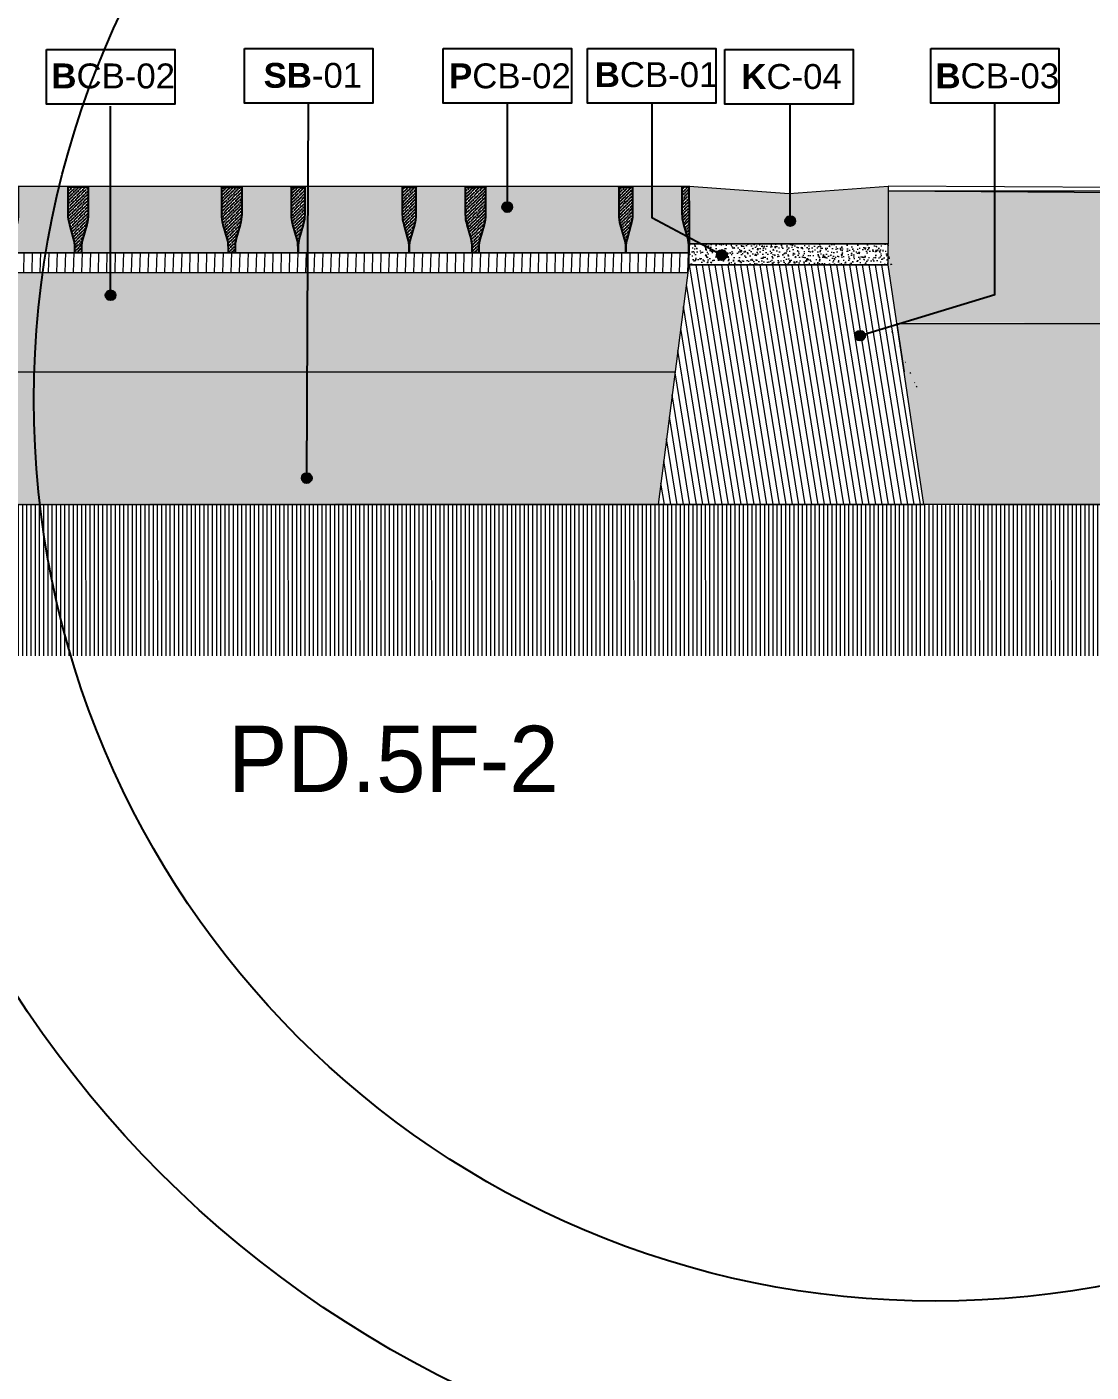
# Model space of a CAD drawing. Header units: metres. Extents: x -325 to 301, y -147 to 149.
# Drawn here: x 62.675 to 64.278, y 67.707 to 69.734 of the extents above; entities that cross this region are included whole.
import ezdxf

# ---------------------------------------------------------------- set-up
doc = ezdxf.new("R2010")
doc.units = ezdxf.units.M
doc.layers.get('Defpoints').update_dxf_attribs({"lineweight": 13})
doc.layers.add('-aux', color=50, linetype='Continuous', plot=False)
doc.layers.add('-AUX-TWQ', color=1, linetype='Continuous', plot=False)
for name, color, linetype, true_color in [('0-TX-1_25', 7, 'Continuous', 0x3f4f7f), ('3-TR-paviment fort', 7, 'Continuous', 0xd1d1d1), ('EIT_3 TR sorra', 7, 'Continuous', 0xd8ceb0)]:
    doc.layers.add(name, color=color, linetype=linetype, true_color=true_color)
for name, color, linetype, lineweight, true_color in [('03-TR-Paviment_05_Open Joint Precast Pavements', 7, 'Continuous', 5, 0xb3b3b3), ('3-TR sorra granitica', 7, 'Continuous', 0, 0xf2dac9), ('3-TR tot_u', 7, 'Continuous', 5, 0x787878)]:
    doc.layers.add(name, color=color, linetype=linetype, lineweight=lineweight, true_color=true_color)
for name, color, linetype, lineweight in [('1-CM', 7, 'Continuous', 0), ('3-TR Formigó', 252, 'Continuous', 0), ('3-TR Seleccionat', 44, 'Continuous', 0), ('3-TR Tot-u', 37, 'Continuous', 0)]:
    doc.layers.add(name, color=color, linetype=linetype, lineweight=lineweight)
doc.layers.add('A-KEYPLAN_HATCH', color=7, linetype='Continuous')
doc.layers.add('A_TEXT_2', color=7, linetype='Continuous')
doc.styles.get("Standard").update_dxf_attribs({"font": 'arial.ttf'})
doc.styles.add('x-llegenda materials$0$ENGRAVERS', font='TT0586M.TTF')
doc.dimstyles.new('ISO-25', dxfattribs={"dimtxt": 0.1, "dimasz": 0.1, "dimexe": 0.1, "dimexo": 0.1, "dimgap": 0.1, "dimtad": 1, "dimdec": 0, "dimlfac": 100, "dimzin": 9, "dimtxsty": 'Standard', "dimblk": 'OBLIQUE', "dimcen": 0.1, "dimadec": 0, "dimazin": 0, "dimtfac": 1, "dimtdec": 0, "dimtmove": 0, "dimatfit": 3, "dimldrblk": 'OBLIQUE', "dimfxl": 1, "dimarcsym": 0})
pattern_1 = [(44.41469319198954, (33.79414858476848, -0.8143682364699032), (0.001877787426372729, 0.006618133599094154), [0.00853281250000004, -0.00170656250000001, 0, -0.00170656250000001])]

# ---------------------------------------------------------------- blocks, each defined once
blk = doc.blocks.new('_Oblique')
at = {"color": 0, "lineweight": -2}
blk.add_line((-0.499999999995058, -0.4999999998130015), (0.500000000028669, 0.500000000163238), dxfattribs=at)
blk = doc.blocks.new('*D1133')
at = {"layer": '0-TX-1_25', "color": 0, "lineweight": -2, "transparency": 16777216}
for p, q in [((22.69626158234607, 69.55509440981176), (22.60932229799346, 69.55509440981176)), ((22.63432229799346, 69.55509440981176), (22.63432229799346, 69.40509445684634)), ((22.73432229799346, 69.40509445684634), (22.60932229799346, 69.40509445684634))]:
    blk.add_line(p, q, dxfattribs=at)
at = {"layer": 'Defpoints', "color": 0, "transparency": 16777216}
for p in [(22.72126158234607, 69.55509440981176), (22.63432229799346, 69.40509445684634), (66.3645737553828, 69.40509445684636)]:
    blk.add_point(p, dxfattribs=at)
at = {"layer": '0-TX-1_25', "color": 0, "lineweight": -2, "transparency": 16777216, "xscale": 0.025, "yscale": 0.025, "zscale": 0.025}
for p, rotation in [((22.63432229799346, 69.55509440981176), 90), ((22.63432229799346, 69.40509445684634), 270)]:
    blk.add_blockref('_Oblique', p, dxfattribs=dict(at, rotation=rotation))
at = {"layer": '0-TX-1_25', "color": 0, "transparency": 16777216, "insert": (22.59145224342322, 69.48009443332904), "char_height": 0.035, "attachment_point": 5, "rotation": 90}
blk.add_mtext('15', dxfattribs=at)
blk = doc.blocks.new('hatch keyplan 2')
at = {"layer": 'A-KEYPLAN_HATCH'}
blk.add_lwpolyline([(0, 0.005476596624248486), (0.012874798693294, 0.005476596623793739), (0.012874798693294, -2.273736754432321e-13), (0, 0)], close=True, dxfattribs=at)
blk = doc.blocks.new('hatch keyplan')
at = {"layer": 'A-KEYPLAN_HATCH'}
blk.add_blockref('hatch keyplan 2', (1.430579833341536, 0.8521467901477053), dxfattribs=at)
blk = doc.blocks.new('B-CB03')
at = {"layer": 'A-KEYPLAN_HATCH'}
blk.add_blockref('hatch keyplan', (-1.430579833438594, -0.8521467901477053), dxfattribs=at)
at = {"layer": 'A_TEXT_2', "insert": (-0.0007977309449526127, 0.00398371515799123), "char_height": 0.0025, "attachment_point": 1}
blk.add_mtext_dynamic_manual_height_columns('\\pi0.00128;{\\fArial|b1|i0|c0|p34;B}CB-03', width=0.01456192034901793, gutter_width=0.015, heights=[0], dxfattribs=at)
blk = doc.blocks.new('B-CB01')
at = {"layer": 'A-KEYPLAN_HATCH'}
blk.add_blockref('hatch keyplan', (-1.430579833341536, -0.8521467901477052), dxfattribs=at)
at = {"layer": 'A_TEXT_2', "insert": (-0.0007977308478921419, 0.004105509799023688), "char_height": 0.0025, "attachment_point": 1}
blk.add_mtext_dynamic_manual_height_columns('\\pi0.00152;{\\fArial|b1|i0|c0|p34;B}CB-01', width=0.01456192034901793, gutter_width=0.015, heights=[0], dxfattribs=at)
blk = doc.blocks.new('K03')
at = {"layer": 'A-KEYPLAN_HATCH'}
blk.add_blockref('hatch keyplan', (-1.430579833341536, -0.8521467901477054), dxfattribs=at)
at = {"layer": 'A_TEXT_2', "insert": (-0.0007977308945956718, 0.004020148496218123), "char_height": 0.0025, "attachment_point": 1}
blk.add_mtext_dynamic_manual_height_columns('\\pi0.00245;{\\fArial|b1|i0|c0|p34;K}C-04', width=0.01456192034901793, gutter_width=0.015, heights=[0], dxfattribs=at)
blk = doc.blocks.new('B-CB02')
at = {"layer": 'A-KEYPLAN_HATCH'}
blk.add_blockref('hatch keyplan', (-1.430579833341536, -0.8521467901477053), dxfattribs=at)
at = {"layer": 'A_TEXT_2', "insert": (-0.0007977308478888112, 0.004087061300781514), "char_height": 0.0025, "attachment_point": 1}
blk.add_mtext_dynamic_manual_height_columns('\\pi0.00129;{\\fArial|b1|i0|c0|p34;B}CB-02', width=0.01456192034901793, gutter_width=0.015, heights=[0], dxfattribs=at)
blk = doc.blocks.new('SB-01')
at = {"layer": 'A-KEYPLAN_HATCH'}
blk.add_blockref('hatch keyplan', (-1.430579833341536, -0.8521467901477053), dxfattribs=at)
at = {"layer": 'A_TEXT_2', "insert": (-0.0007977307988561444, 0.004032374434375541), "char_height": 0.0025, "attachment_point": 1}
blk.add_mtext_dynamic_manual_height_columns('\\pi0.00271;{\\fArial|b1|i0|c0|p34;SB}-01', width=0.01456192034901793, gutter_width=0.015, heights=[0], dxfattribs=at)
blk = doc.blocks.new('PCB03')
at = {"layer": 'A-KEYPLAN_HATCH'}
blk.add_blockref('hatch keyplan', (-1.42957983326266, -0.8521467901535917), dxfattribs=at)
at = {"layer": 'A_TEXT_2', "insert": (0.0002022692309803231, 0.0039881901570753), "char_height": 0.0025, "attachment_point": 1}
blk.add_mtext_dynamic_manual_height_columns('\\pi0.00139;{\\fArial|b1|i0|c0|p34;P}CB-02', width=0.01456192034901793, gutter_width=0.015, heights=[0], dxfattribs=at)
blk = doc.blocks.new('POINT')
at = {"layer": '0-TX-1_25'}
h = blk.add_hatch(dxfattribs=at)
h.set_pattern_fill('ANGLE', color=256)
h.set_pattern_definition([(0, (-83.74681484067048, -12.72584030761209), (0, 6.985), [5.08, -1.905]), (90, (-83.74681484067048, -12.72584030761209), (-6.985, 4.277078946022131e-16), [5.08, -1.905])])
edge = h.paths.add_edge_path()
edge.add_arc((0, 0), 0.0075, 0, 360)
h = blk.add_hatch(color=256, dxfattribs=at)
h.dxf.hatch_style = 1
edge = h.paths.add_edge_path()
edge.add_arc((0, 0), 0.0075, 0, 360)
blk.add_circle((0, 0), 0.0075, dxfattribs=at)

msp = doc.modelspace()

# ---------------------------------------------------------------- hatches: boundary and pattern name
at = {"layer": '03-TR-Paviment_05_Open Joint Precast Pavements'}
h = msp.add_hatch(color=256, dxfattribs=at)
h.dxf.hatch_style = 1
edge = h.paths.add_edge_path()
edge.add_line((62.74703975384595, 69.39347422687251), (62.74704230708923, 69.40167000585369))
edge.add_arc((62.69862474875031, 69.40168509050872), 0.04841756068875655, 359.9821493055315, 375.9811684319209)
edge.add_line((62.7451710791029, 69.41501548111655), (62.73923090149658, 69.43575706858029))
edge.add_arc((62.79416697597583, 69.45149019037696), 0.05714458330112045, 179.982144198055, 195.981163324337, ccw=False)
edge.add_line((62.73702239544969, 69.45150799905944), (62.73703520800431, 69.49263327333777))
edge.add_line((62.73703520800431, 69.49263327333777), (62.73623800346812, 69.4926335232813))
edge.add_line((62.73623800346812, 69.4926335232813), (62.73623826711618, 69.493477598063))
edge.add_line((62.73623826711618, 69.493477598063), (62.66294047577111, 69.49350043637861))
edge.add_line((62.66294047577111, 69.49350043637861), (62.66294021297878, 69.49265635969837))
edge.add_line((62.66294021297878, 69.49265635969837), (62.66214300758683, 69.49265661154044))
edge.add_line((62.66214300758683, 69.49265661154044), (62.66213019365506, 69.45153133778354))
edge.add_arc((62.60498559759909, 69.45154914286569), 0.05714459882981884, 343.98312868648384, 359.9821478127666, ccw=False)
edge.add_line((62.65991187110879, 69.43578178247283), (62.65395876969158, 69.41504389806342))
edge.add_arc((62.70049678084688, 69.40168450798367), 0.04841755658429529, 163.9831303516328, 179.9821494780204)
edge.add_line((62.65207922661237, 69.40169959249167), (62.65207667251336, 69.39350381540905))
edge.add_line((62.65207667251336, 69.39350381540905), (62.74703975384595, 69.39347422687251))
h = msp.add_hatch(color=256, dxfattribs=at)
h.dxf.hatch_style = 1
edge = h.paths.add_edge_path()
edge.add_line((62.97827648099108, 69.39340216658967), (62.97827903657013, 69.40159794570995))
edge.add_arc((62.92986148264567, 69.40161303126303), 0.04841755627457665, 359.9821482411915, 375.9811673675822)
edge.add_line((62.9764078090023, 69.41494341979089), (62.97046762906957, 69.43568500734817))
edge.add_arc((63.0254037100419, 69.45141813147391), 0.05714459018449601, 179.982144650628, 195.9811637769098, ccw=False)
edge.add_line((62.96825912263223, 69.45143593970717), (62.96827193700123, 69.49256121274746))
edge.add_line((62.96827193700123, 69.49256121274746), (62.96747473196231, 69.49256146177912))
edge.add_line((62.96747473196231, 69.49256146177912), (62.96747499567586, 69.49340553818932))
edge.add_line((62.96747499567586, 69.49340553818932), (62.76790355474177, 69.4934677235897))
edge.add_line((62.76790355474177, 69.4934677235897), (62.7679032937264, 69.49262364474085))
edge.add_line((62.7679032937264, 69.49262364474085), (62.76710608690118, 69.49262389570848))
edge.add_line((62.76710608690118, 69.49262389570848), (62.76709327388127, 69.45149862144885))
edge.add_arc((62.7099486871478, 69.45151642577967), 0.05714458950707976, 343.9831294368872, 359.9821485631699, ccw=False)
edge.add_line((62.76487495190317, 69.43574906867852), (62.75892184908076, 69.41501118409258))
edge.add_arc((62.80545985694388, 69.40165179461124), 0.04841755325480497, 163.9831299573297, 179.98214908372)
edge.add_line((62.75704230603897, 69.4016668794514), (62.75703975234912, 69.39347110095422))
edge.add_line((62.75703975234912, 69.39347110095422), (62.97827648099108, 69.39340216658967))
h = msp.add_hatch(color=256, dxfattribs=at)
h.dxf.hatch_style = 1
edge = h.paths.add_edge_path()
edge.add_line((63.0832395589307, 69.39336946292995), (63.08324211398835, 69.4015652406731))
edge.add_arc((63.03482455063666, 69.40158032113786), 0.04841756570021631, 359.9821542660086, 375.9811733923985)
edge.add_line((63.08137088465293, 69.41491071715528), (63.07543070792106, 69.43565230318575))
edge.add_arc((63.13036678739467, 69.45138542548065), 0.05714458823962914, 179.9821432996088, 195.9811624258908, ccw=False)
edge.add_line((63.07322220193029, 69.45140323506075), (63.07323501531259, 69.4925285067426))
edge.add_line((63.07323501531259, 69.4925285067426), (63.07243780981775, 69.49252875602562))
edge.add_line((63.07243780981775, 69.49252875602562), (63.07243807307537, 69.49337283268716))
edge.add_line((63.07243807307537, 69.49337283268716), (62.99914028313552, 69.49339567117931))
edge.add_line((62.99914028313552, 69.49339567117931), (62.99914001894733, 69.49255159455518))
edge.add_line((62.99914001894733, 69.49255159455518), (62.99834281353667, 69.49255184593197))
edge.add_line((62.99834281353667, 69.49255184593197), (62.99833000140991, 69.45142657070437))
edge.add_arc((62.94118541983894, 69.45144438227564), 0.05714458434683836, 343.98312217567405, 359.98214130195583, ccw=False)
edge.add_line((62.99611167763616, 69.43567701963738), (62.99015857658134, 69.41493913265018))
edge.add_arc((63.03669658107776, 69.40157973867937), 0.04841755125752619, 163.983123751595, 179.9821428779852)
edge.add_line((62.98827903217176, 69.40159482876304), (62.98827648037111, 69.39339905088896))
edge.add_line((62.98827648037111, 69.39339905088896), (63.0832395589307, 69.39336946292995))
h = msp.add_hatch(color=256, dxfattribs=at)
h.dxf.hatch_style = 1
edge = h.paths.add_edge_path()
edge.add_line((63.25073071256909, 69.39331727441022), (63.25073326625894, 69.4015130529074))
edge.add_arc((63.20231570552549, 69.40152814309913), 0.04841756308501075, 359.9821427544733, 375.9811618808611)
edge.add_line((63.24886203970588, 69.41485852904471), (63.24292186204345, 69.4356001151126))
edge.add_arc((63.29785794634535, 69.45133323957053), 0.0571445934768462, 179.9821440516828, 195.9811631779672, ccw=False)
edge.add_line((63.24071335564351, 69.45135104840217), (63.24072616763932, 69.49247632037277))
edge.add_line((63.24072616763932, 69.49247632037277), (63.23992896211641, 69.49247656895787))
edge.add_line((63.23992896211641, 69.49247656895787), (63.23992922628589, 69.49332064511671))
edge.add_line((63.23992922628589, 69.49332064511671), (63.09410336122046, 69.49336608300638))
edge.add_line((63.09410336122046, 69.49336608300638), (63.09410309976786, 69.49252200487415))
edge.add_line((63.09410309976786, 69.49252200487415), (63.09330589440398, 69.49252225741415))
edge.add_line((63.09330589440398, 69.49252225741415), (63.09329308135601, 69.4513969824566))
edge.add_arc((63.03614849528885, 69.45141478853525), 0.05714458884132004, 343.9831276842342, 359.9821468105161, ccw=False)
edge.add_line((63.09107475892199, 69.43564742993762), (63.08512165742994, 69.41490954366706))
edge.add_arc((63.13165965893337, 69.4015501519408), 0.04841754776141606, 163.9831253273398, 179.9821444537296)
edge.add_line((63.08324211352306, 69.4015652406918), (63.0832395589307, 69.39336946292995))
edge.add_line((63.0832395589307, 69.39336946292995), (63.25073071256909, 69.39331727441022))
h = msp.add_hatch(color=256, dxfattribs=at)
h.dxf.hatch_style = 1
edge = h.paths.add_edge_path()
edge.add_line((63.34569379360235, 69.39328767842913), (63.34569634730155, 69.40148345715895))
edge.add_arc((63.2972787903841, 69.40149854495652), 0.04841755926827373, 359.9821455862203, 375.9811647126083)
edge.add_line((63.34382512023643, 69.41482893215175), (63.33788494171826, 69.43557052011819))
edge.add_arc((63.39282101686382, 69.45130364366267), 0.05714458442288225, 179.9821456988248, 195.981164825108, ccw=False)
edge.add_line((63.33567643521544, 69.4513214508487), (63.33568924821665, 69.49244672464303))
edge.add_line((63.33568924821665, 69.49244672464303), (63.33489204413637, 69.49244697433521))
edge.add_line((63.33489204413637, 69.49244697433521), (63.3348923073285, 69.49329104936827))
edge.add_line((63.3348923073285, 69.49329104936827), (63.2615945155088, 69.49331388746994))
edge.add_line((63.2615945155088, 69.49331388746994), (63.26159425318175, 69.49246981077098))
edge.add_line((63.26159425318175, 69.49246981077098), (63.26079704778046, 69.49247006238043))
edge.add_line((63.26079704778046, 69.49247006238043), (63.26078423292746, 69.45134478889356))
edge.add_arc((63.20363963820216, 69.45136258906437), 0.05714459749761282, 343.9831336104033, 359.9821527366866, ccw=False)
edge.add_line((63.2585659117864, 69.43559523375939), (63.25261280944797, 69.41485734962004))
edge.add_arc((63.29915082060326, 69.40149795954028), 0.04841755658429239, 163.9831303516143, 179.9821494780036)
edge.add_line((63.25073326636876, 69.40151304404829), (63.25073071271633, 69.39331726648167))
edge.add_line((63.25073071271633, 69.39331726648167), (63.34569379360235, 69.39328767842913))
h = msp.add_hatch(color=256, dxfattribs=at)
h.dxf.hatch_style = 1
edge = h.paths.add_edge_path()
edge.add_line((63.57693052120339, 69.39321561789494), (63.57693307631717, 69.40141139703393))
edge.add_arc((63.52851552321576, 69.40142648243742), 0.04841755545148001, 359.9821484179003, 375.9811675442892)
edge.add_line((63.57506184873999, 69.41475687088221), (63.56912166973783, 69.43549845840208))
edge.add_arc((63.6240577513765, 69.45123158427569), 0.05714459130631445, 179.9821461514404, 195.9811652777236, ccw=False)
edge.add_line((63.56691316284455, 69.45124939101244), (63.56692597721354, 69.49237466405272))
edge.add_line((63.56692597721354, 69.49237466405272), (63.56612877172806, 69.49237491356837))
edge.add_line((63.56612877172806, 69.49237491356837), (63.56612903541355, 69.49321898928065))
edge.add_line((63.56612903541355, 69.49321898928065), (63.36655759494474, 69.49328117466233))
edge.add_line((63.36655759494474, 69.49328117466233), (63.36655733346408, 69.49243709583217))
edge.add_line((63.36655733346408, 69.49243709583217), (63.3657601271135, 69.49243734701373))
edge.add_line((63.3657601271135, 69.49243734701373), (63.36574731317237, 69.45131207302417))
edge.add_arc((63.30860272593871, 69.45132987394237), 0.05714459000621735, 343.98313285869614, 359.982151984978, ccw=False)
edge.add_line((63.3635289921155, 69.43556251998379), (63.35757588928372, 69.4148246351652))
edge.add_arc((63.40411389714685, 69.40146524568387), 0.04841755325481181, 163.983129957332, 179.98214908372)
edge.add_line((63.35569634624193, 69.40148033052402), (63.35569379210551, 69.39328455251083))
edge.add_line((63.35569379210551, 69.39328455251083), (63.57693052120339, 69.39321561789494))
h = msp.add_hatch(color=256, dxfattribs=at)
h.dxf.hatch_style = 1
edge = h.paths.add_edge_path()
edge.add_line((63.67189372764516, 69.3935873293485), (63.67189628088843, 69.40178310832968))
edge.add_arc((63.62347872254951, 69.40179819298471), 0.04841756068875655, 359.9821493055315, 375.9811684319209)
edge.add_line((63.6700250529021, 69.41512858359255), (63.66408487529579, 69.43587017105628))
edge.add_arc((63.71902094977504, 69.45160329285295), 0.05714458330112045, 179.982144198055, 195.981163324337, ccw=False)
edge.add_line((63.66187636924889, 69.45162110153544), (63.66188918180352, 69.49274637581377))
edge.add_line((63.66188918180352, 69.49274637581377), (63.66109197726732, 69.49274662575729))
edge.add_line((63.66109197726732, 69.49274662575729), (63.66109224091538, 69.49359070053899))
edge.add_line((63.66109224091538, 69.49359070053899), (63.58779444957031, 69.4936135388546))
edge.add_line((63.58779444957031, 69.4936135388546), (63.58779418677798, 69.49276946217437))
edge.add_line((63.58779418677798, 69.49276946217437), (63.58699698138604, 69.49276971401643))
edge.add_line((63.58699698138604, 69.49276971401643), (63.58698416745426, 69.45164444025953))
edge.add_arc((63.52983957139829, 69.4516622453417), 0.05714459882981884, 343.98312868647014, 359.9821478127524, ccw=False)
edge.add_line((63.58476584490799, 69.43589488494882), (63.57881274349078, 69.41515700053941))
edge.add_arc((63.62535075464608, 69.40179761045965), 0.04841755658429921, 163.9831303516166, 179.9821494780036)
edge.add_line((63.57693320041157, 69.40181269496766), (63.57693064631256, 69.39361691788504))
edge.add_line((63.57693064631256, 69.39361691788504), (63.67189372764516, 69.3935873293485))
at = {"layer": '3-TR Formigó'}
h = msp.add_hatch(dxfattribs=at)
h.set_pattern_fill('ANSI31', color=256, scale=0.003, angle=234.1752438963392, style=0)
h.set_pattern_definition([(279.1752438963392, (64.11542617769817, 69.0862894023516), (0.009403130041245794, 0.001518805592372136), [])])
h.paths.add_polyline_path([(63.67203746684257, 69.37534745594424), (63.97203746684253, 69.37534745515262), (64.02582826170095, 69.01401798514429), (63.62561007183162, 69.01401798775115)])
at = {"layer": '3-TR Seleccionat'}
h = msp.add_hatch(dxfattribs=at)
h.set_pattern_fill('ANSI31', color=256, scale=0.002, angle=45, style=0)
h.set_pattern_definition([(90, (-441011.9001445141, -650767.3811578797), (-0.00635, 1.301042606982605e-18), [])])
h.paths.add_polyline_path([(64.02995618926958, 69.01401798511783), (64.02582826170095, 69.01401798514429), (63.67334091232302, 69.01401798740399), (62.37334091142108, 69.01401799566389), (62.37202824400504, 68.78628941477717), (65.37202824370007, 68.78628941477717), (65.37202824154329, 69.01401797651417)])
at = {"layer": '3-TR sorra granitica'}
h = msp.add_hatch(dxfattribs=at)
h.set_pattern_fill('LINE', color=256, scale=0.09999999999999998, angle=52.72158337429795, style=0)
h.set_pattern_definition([(88.36805561304612, (92.05289207266992, 276.832932097731), (-0.01249492990494964, 0.0003559868963814099), [])])
h.paths.add_polyline_path([(62.37334091363916, 69.39401800405422), (62.3733409136764, 69.36401800405422), (63.67058118510037, 69.36401799573795), (63.67334091479634, 69.39401799572026)])
at = {"layer": '3-TR Tot-u'}
h = msp.add_hatch(dxfattribs=at)
h.set_pattern_fill('EARTH', color=256, scale=0.005, angle=-80.8247561036608, style=0)
h.set_pattern_definition([(279.1752438963392, (16.34258739799042, 74.22808982665568), (0.03640645211205976, -0.02628108149624554), [0.03175, -0.03175]), (279.1752438963392, (16.35434131054199, 74.22998833364615), (0.03640645211205976, -0.02628108149624554), [0.03175, -0.03175]), (279.1752438963392, (16.36609522309353, 74.2318868406366), (0.03640645211205976, -0.02628108149624554), [0.03175, -0.03175]), (9.175243896339197, (16.37064602960756, 74.22860170544958), (0.02628108149624554, 0.03640645211205976), [0.03175, -0.03175]), (9.175243896339197, (16.37254453659801, 74.21684779289802), (0.02628108149624554, 0.03640645211205976), [0.03175, -0.03175]), (9.175243896339197, (16.37444304358848, 74.20509388034647), (0.02628108149624554, 0.03640645211205976), [0.03175, -0.03175])])
h.paths.add_polyline_path([(63.99605443947557, 69.2140179850607), (64.025808560195, 69.01415032599648), (64.09956580240869, 69.01401798467158), (65.37202824154329, 69.01401797651417), (65.37202824328875, 69.28628941470733), (63.98529545531434, 69.28628941955043)])
h.paths.add_polyline_path([(63.62571928242528, 69.01486819916408), (63.65130029235266, 69.21401798732914), (62.37334091267755, 69.21401799573795), (62.37244705706777, 69.01711692351704)])
h = msp.add_hatch(dxfattribs=at)
h.set_pattern_fill('EARTH', color=256, scale=0.005, angle=-80.8247561036608, style=0)
h.set_pattern_definition([(44.99999999520011, (-269469.236611066, 738631.4825616188), (3.761560507520301e-12, 0.04490128060534576), [0.03175, -0.03175]), (44.99999999520011, (-269469.2450300562, 738631.4909806089), (3.761560507520301e-12, 0.04490128060534576), [0.03175, -0.03175]), (44.99999999520011, (-269469.2534490463, 738631.4993995989), (3.761560507520301e-12, 0.04490128060534576), [0.03175, -0.03175]), (134.9999999952001, (-269469.2534490463, 738631.5050122591), (-0.04490128060534576, 3.761560507520301e-12), [0.03175, -0.03175]), (134.9999999952001, (-269469.2450300562, 738631.5134312492), (-0.04490128060534576, 3.761560507520301e-12), [0.03175, -0.03175]), (134.9999999952001, (-269469.236611066, 738631.5218502393), (-0.04490128060534576, 3.761560507520301e-12), [0.03175, -0.03175])])
h.paths.add_polyline_path([(64.02872264850669, 69.16030184862936), (64.02995618772894, 69.16030184861623), (63.97202824357975, 69.28628941595686)])
at = {"layer": '3-TR tot_u'}
h = msp.add_hatch(dxfattribs=at)
h.set_pattern_fill('AR-CONC', color=256, scale=0.0002, angle=90.26641431039367)
h.set_pattern_definition([(140.2664143103937, (29.65735790749067, 1.767186240206584), (0.003018358551071247, 0.03645136258436954), [0.00381, -0.04191]), (85.26641431039367, (29.65735790749067, 1.767186240206584), (-0.03817818106754276, -0.007226282933233686), [0.003048, -0.033528116834]), (190.7178590103937, (29.65760943668962, 1.770223844002075), (-0.03515982095845395, 0.02922507956224307), [0.00323800176, -0.03561804892000001]), (136.4506143103937, (29.64719801732365, 1.767138998338808), (0.00815628255818146, 0.05425431968784703), [0.005715, -0.062865]), (186.9019719203937, (29.64787770209001, 1.771660187605889), (-0.04970546584793135, 0.04725021761608914), [0.004857004628, -0.053427121632]), (81.45056548039366, (29.64719801732365, 1.767138998338808), (-0.04970546584550613, 0.04725021761879526), [0.004571993414, -0.050291946384]), (111.2664143103937, (29.64971436893152, 1.772230753889261), (0.02031182351307306, 0.03041765279537408), [0.00381, -0.04191]), (56.2664143103937, (29.64971436893152, 1.772230753889261), (-0.03689466829018208, 0.01218898497184377), [0.003048, -0.033528]), (161.7178593103937, (29.65140702090116, 1.774765558287768), (-0.01658284496692729, 0.04260663769872181), [0.003238001759999999, -0.03561798751999997]), (127.7664143103937, (29.65735790749067, 1.767186240206584), (-0.01691369723239765, 0.0005390813352213942), [0, -0.0331216, 0, -0.034036, 0, -0.033655]), (97.76641431039367, (29.65735790749067, 1.767186240206584), (-0.02009803784807661, 0.01327062430379522), [0, -0.0194056, 0, -0.0323596, 0, -0.012827]), (57.76641431039366, (29.65741058217324, 1.755857962670362), (0.001019642850235293, 0.02712315336894964), [0, -0.0127, 0, -0.039624, 0, -0.052578]), (47.76641431039366, (29.65743420310713, 1.750778017586839), (-0.005222997154178432, 0.02960187044262312), [0, -0.01651, 0, -0.0263144, 0, -0.037338])])
h.paths.add_polyline_path([(65.37202824354782, 69.47628941474261), (63.97202825378385, 69.48617303114406), (63.97203746684371, 69.37534744094202), (63.98500780289506, 69.28822167008501), (65.37202824354782, 69.28628941470733)])
h = msp.add_hatch(dxfattribs=at)
h.set_pattern_fill('AR-CONC', color=256, scale=9e-05, angle=90.26641431039367)
h.set_pattern_definition([(140.2664143103937, (-19.7665970279007, 46.58006561548478), (0.001358261347982061, 0.01640311316296629), [0.0017145, -0.0188595]), (85.26641431039367, (-19.7665970279007, 46.58006561548478), (-0.01718018148039424, -0.003251827319955159), [0.0013716, -0.0150876525753]), (190.7178590103937, (-19.76648383976118, 46.58143253719275), (-0.01582191943130427, 0.01315128580300938), [0.001457100792, -0.016028122014]), (136.4506143103937, (-19.77116897847586, 46.58004435664428), (0.003670327151181657, 0.02441444385953116), [0.00257175, -0.02828925]), (186.9019719203937, (-19.770863120331, 46.58207889181447), (-0.02236745963156911, 0.02126259792724011), [0.0021856520826, -0.0240422047344]), (81.45056548039366, (-19.77116897847586, 46.58004435664428), (-0.02236745963047776, 0.02126259792845786), [0.0020573970363, -0.0226313758728]), (111.2664143103937, (-19.77003662025234, 46.58233564664199), (0.009140320580882877, 0.01368794375791834), [0.0017145, -0.0188595]), (56.2664143103937, (-19.77003662025234, 46.58233564664199), (-0.01660260073058194, 0.005485043237329697), [0.0013716, -0.0150876]), (161.7178593103937, (-19.76927492686599, 46.58347630862131), (-0.007462280235117282, 0.01917298696442482), [0.001457100791999997, -0.01602809438399995]), (127.7664143103937, (-19.7665970279007, 46.58006561548478), (-0.007611163754578943, 0.0002425866008496274), [0, -0.01490472, 0, -0.0153162, 0, -0.01514475]), (97.76641431039367, (-19.7665970279007, 46.58006561548478), (-0.009044117031634472, 0.005971780936707849), [0, -0.00873252, 0, -0.01456182, 0, -0.005772150000000001]), (57.76641431039366, (-19.76657332429355, 46.57496789059348), (0.0004588392826058817, 0.01220541901602734), [0, -0.005715, 0, -0.0178308, 0, -0.0236601]), (47.76641431039366, (-19.7665626948733, 46.57268191530589), (-0.002350348719380294, 0.0133208416991804), [0, -0.0074295, 0, -0.01184148, 0, -0.0168021])])
h.paths.add_polyline_path([(63.97813737684568, 69.37533128911839), (63.97202826450349, 69.406585768798), (63.67202846966027, 69.40658578323348), (63.67202523608327, 69.3753629915102)])
h = msp.add_hatch(dxfattribs=at)
h.set_pattern_fill('AR-CONC', color=256, scale=0.0002, angle=90.26641431039367)
h.set_pattern_definition([(140.2664143103937, (28.05867056734678, 1.645031204800475), (0.003018358551071247, 0.03645136258436954), [0.00381, -0.04191]), (85.26641431039367, (28.05867056734678, 1.645031204800475), (-0.03817818106754276, -0.007226282933233686), [0.003048, -0.033528116834]), (190.7178590103937, (28.05892209654573, 1.648068808595966), (-0.03515982095845395, 0.02922507956224307), [0.00323800176, -0.03561804892000001]), (136.4506143103937, (28.04851067717976, 1.644983962932699), (0.00815628255818146, 0.05425431968784703), [0.005715, -0.062865]), (186.9019719203937, (28.04919036194612, 1.649505152199779), (-0.04970546584793135, 0.04725021761608914), [0.004857004628, -0.053427121632]), (81.45056548039366, (28.04851067717976, 1.644983962932699), (-0.04970546584550613, 0.04725021761879526), [0.004571993414, -0.050291946384]), (111.2664143103937, (28.05102702878763, 1.650075718483151), (0.02031182351307306, 0.03041765279537408), [0.00381, -0.04191]), (56.2664143103937, (28.05102702878763, 1.650075718483151), (-0.03689466829018208, 0.01218898497184377), [0.003048, -0.033528]), (161.7178593103937, (28.05271968075727, 1.652610522881659), (-0.01658284496692729, 0.04260663769872181), [0.003238001759999998, -0.03561798751999996]), (127.7664143103937, (28.05867056734678, 1.645031204800475), (-0.01691369723239765, 0.0005390813352213942), [0, -0.0331216, 0, -0.034036, 0, -0.033655]), (97.76641431039367, (28.05867056734678, 1.645031204800475), (-0.02009803784807661, 0.01327062430379522), [0, -0.0194056, 0, -0.0323596, 0, -0.012827]), (57.76641431039366, (28.05872324202935, 1.633702927264252), (0.001019642850235293, 0.02712315336894964), [0, -0.0127, 0, -0.039624, 0, -0.052578]), (47.76641431039366, (28.05874686296324, 1.62862298218073), (-0.005222997154178432, 0.02960187044262312), [0, -0.01651, 0, -0.0263144, 0, -0.037338])])
h.paths.add_polyline_path([(63.67058118506313, 69.36401798742169), (62.37334091363996, 69.36401799573795), (62.37334091267755, 69.21401799573795), (62.38632046305857, 69.21401799565474), (63.65130029238041, 69.21401798754529)])
at = {"layer": '3-TR-paviment fort'}
msp.add_hatch(color=256, dxfattribs=at).paths.add_polyline_path([(63.97228394170276, 69.49403827355908), (63.97226707591659, 69.40678841246026), (63.67226672685689, 69.4068833612624), (63.67228394701129, 69.49409626538599), (63.82302097185499, 69.48293528144913)])
at = {"layer": 'EIT_3 TR sorra'}
h = msp.add_hatch(dxfattribs=at)
h.set_pattern_fill('ANSI36', color=256, scale=0.001075000000000009, angle=-0.5853068080104545, style=0, double=1)
h.set_pattern_definition([(44.41469319198954, (33.19549454456551, -0.814181687542515), (0.001877787426372729, 0.006618133599094154), [0.00853281250000004, -0.00170656250000001, 0, -0.00170656250000001])])
edge = h.paths.add_edge_path()
edge.add_line((62.75703975233957, 69.39346762361527), (62.74703975391817, 69.39347073997651))
edge.add_line((62.74703975391817, 69.39347073997651), (62.74704230762673, 69.40166651893898))
edge.add_arc((62.69862476028582, 69.40168160329515), 0.04841754969064903, 359.9821496551481, 375.9811687812606)
edge.add_line((62.74517107998408, 69.41501199115876), (62.73923090300207, 69.43575358255872))
edge.add_arc((62.79416697748155, 69.45148670435539), 0.05714458330134588, 179.9821441980551, 195.9811633242723, ccw=False)
edge.add_line((62.73702239695518, 69.45150451303788), (62.73703521315987, 69.49263327406254))
edge.add_line((62.73703521315987, 69.49263327406254), (62.76710608905231, 69.49262390284557))
edge.add_line((62.76710608905231, 69.49262390284557), (62.76709327239168, 69.45149514207225))
edge.add_arc((62.70994868332724, 69.45151294448914), 0.05714459183745434, 343.9831313565828, 359.9821504828938, ccw=False)
edge.add_line((62.76487495085081, 69.43574558858529), (62.75892184902444, 69.41500770559044))
edge.add_arc((62.80545985299756, 69.40164831341527), 0.04841755025909662, 163.9831256231318, 179.982144749346)
edge.add_line((62.7570423050895, 69.40166340191723), (62.75703975233957, 69.39346762361527))
edge.add_line((62.75703975233957, 69.39346762361527), (62.74703975391817, 69.39347073997651))
h = msp.add_hatch(dxfattribs=at)
h.set_pattern_fill('ANSI36', color=256, scale=0.001075000000000009, angle=-0.5853068080104545, style=0, double=1)
h.set_pattern_definition(pattern_1)
edge = h.paths.add_edge_path()
edge.add_line((62.98827647813317, 69.39339555290094), (62.9782764801677, 69.39339866901082))
edge.add_line((62.9782764801677, 69.39339866901082), (62.97827903201512, 69.40159444804813))
edge.add_arc((62.92986148534717, 69.40160954078432), 0.04841754902031264, 359.9821397382441, 375.9811588643573)
edge.add_line((62.97640780670825, 69.41493992040702), (62.97046762832103, 69.43568151163046))
edge.add_arc((63.02540370446528, 69.45141463359323), 0.05714458494750244, 179.9821438985967, 195.9811630248136, ccw=False)
edge.add_line((62.96825912229284, 69.4514324425749), (62.96827193700123, 69.49256121274746))
edge.add_line((62.96827193700123, 69.49256121274746), (62.99834281479222, 69.49255184238622))
edge.add_line((62.99834281479222, 69.49255184238622), (62.99832999778548, 69.45142307300512))
edge.add_arc((62.94118540872104, 69.45144087542201), 0.05714459183745434, 343.9831313565828, 359.9821504828938, ccw=False)
edge.add_line((62.99611167624461, 69.43567351951816), (62.99015857531138, 69.41493563555532))
edge.add_arc((63.03669657681534, 69.40157624382897), 0.04841754776194497, 163.9831253274145, 179.9821444536289)
edge.add_line((62.98827903140451, 69.40159133258005), (62.98827647813317, 69.39339555290094))
edge.add_line((62.98827647813317, 69.39339555290094), (62.9782764801677, 69.39339866901082))
h = msp.add_hatch(dxfattribs=at)
h.set_pattern_fill('ANSI36', color=256, scale=0.001075000000000009, angle=-0.5853068080104545, style=0, double=1)
h.set_pattern_definition(pattern_1)
edge = h.paths.add_edge_path()
edge.add_line((63.08323956088969, 69.39336596500621), (63.08324211317433, 69.40156174332688))
edge.add_arc((63.0348245617182, 69.40157682843102), 0.04841755380611091, 359.9821487715369, 375.9811678976494)
edge.add_line((63.08137088557844, 69.41490721670988), (63.07543070858709, 69.4356488078772))
edge.add_arc((63.13036679139051, 69.45138193050428), 0.05714459153221159, 179.9821427006638, 195.9811618268815, ccw=False)
edge.add_line((63.07322220263374, 69.45139974068277), (63.07323501816043, 69.4925285080262))
edge.add_line((63.07323501816043, 69.4925285080262), (63.0933058952036, 69.49252225411973))
edge.add_line((63.0933058952036, 69.49252225411973), (63.09329307958335, 69.45139348444987))
edge.add_arc((63.03614849751224, 69.4514112926085), 0.05714458484591867, 343.9831255974657, 359.9821447237785, ccw=False)
edge.add_line((63.09107475673082, 69.43564393311281), (63.08512165714669, 69.41490604793064))
edge.add_arc((63.13165965857611, 69.40154665111642), 0.04841754909415687, 163.9831195159829, 179.9821386421943)
edge.add_line((63.0832421118346, 69.40156174477885), (63.08323955991234, 69.39336596388041))
h = msp.add_hatch(dxfattribs=at)
h.set_pattern_fill('ANSI36', color=256, scale=0.001075000000000009, angle=-0.5853068080104545, style=0, double=1)
h.set_pattern_definition(pattern_1)
edge = h.paths.add_edge_path()
edge.add_line((63.25073071320706, 69.39331377840374), (63.2507332668782, 69.40150955643564))
edge.add_arc((63.20231571572125, 69.4015246431859), 0.0484175535074427, 359.9821468234676, 375.9811659495793)
edge.add_line((63.2488620397476, 69.41485502979994), (63.24292186319347, 69.43559662025062))
edge.add_arc((63.29785794882826, 69.45132974820426), 0.05714459572067044, 179.9821470533074, 195.981166179526, ccw=False)
edge.add_line((63.24071335588167, 69.4513475540429), (63.24072617142708, 69.49247632185161))
edge.add_line((63.24072617142708, 69.49247632185161), (63.26079704789271, 69.49247006517214))
edge.add_line((63.26079704789271, 69.49247006517214), (63.26078423376186, 69.45134129777257))
edge.add_arc((63.20363964353286, 69.45135910343599), 0.0571445930030311, 343.9831281018306, 359.98214722814186, ccw=False)
edge.add_line((63.25856591128107, 69.43559174409039), (63.25261281125972, 69.41485385962486))
edge.add_arc((63.29915080797549, 69.40149446026646), 0.0484175452654792, 163.983115083088, 179.9821342093026)
edge.add_line((63.25073326506383, 69.40150955767369), (63.25073071223907, 69.39331377751058))
h = msp.add_hatch(dxfattribs=at)
h.set_pattern_fill('ANSI36', color=256, scale=0.001075000000000009, angle=-0.5853068080104545, style=0, double=1)
h.set_pattern_definition(pattern_1)
edge = h.paths.add_edge_path()
edge.add_line((63.3556937925519, 69.39328107492054), (63.34569379507042, 69.393284191477))
edge.add_line((63.34569379507042, 69.393284191477), (63.34569634784841, 69.40147997047688))
edge.add_arc((63.29727880103127, 69.40149505303734), 0.04841754916632727, 359.9821517799431, 375.9811709060539)
edge.add_line((63.34382511973111, 69.41482544248275), (63.33788494367968, 69.43556703384529))
edge.add_arc((63.39282101865935, 69.45130015905461), 0.05714458472177714, 179.9821473494165, 195.9811664756365, ccw=False)
edge.add_line((63.33567643671157, 69.4513179645945), (63.3356892533722, 69.49244672536781))
edge.add_line((63.3356892533722, 69.49244672536781), (63.36576012926463, 69.49243735415082))
edge.add_line((63.36576012926463, 69.49243735415082), (63.36574731168279, 69.45130859364758))
edge.add_arc((63.30860272345066, 69.45132639614754), 0.05714459100517181, 343.983131273039, 359.9821503993516, ccw=False)
edge.add_line((63.36352899015127, 69.43555904039324), (63.35757588877148, 69.4148211569144))
edge.add_arc((63.40411389416602, 69.40146176788181), 0.04841755075823294, 163.9831296617221, 179.9821487879361)
edge.add_line((63.35569634575776, 69.40147685297114), (63.3556937925519, 69.39328107492054))
edge.add_line((63.3556937925519, 69.39328107492054), (63.34569379507042, 69.393284191477))
h = msp.add_hatch(dxfattribs=at)
h.set_pattern_fill('ANSI36', color=256, scale=0.001075000000000009, angle=-0.5853068080104545, style=0, double=1)
h.set_pattern_definition([(44.41469319198954, (34.12034839166261, -0.814469932428949), (0.001877787426372729, 0.006618133599094154), [0.00853281250000004, -0.00170656250000001, 0, -0.00170656250000001])])
edge = h.paths.add_edge_path()
edge.add_line((63.57693052010119, 69.39321208244469), (63.57693307377233, 69.4014078604766))
edge.add_arc((63.52851552261538, 69.40142294722685), 0.0484175535074427, 359.9821468234676, 375.9811659495793)
edge.add_line((63.57506184664173, 69.41475333384089), (63.5691216700876, 69.43549492429158))
edge.add_arc((63.62405775572239, 69.45122805224521), 0.05714459572067044, 179.9821470533074, 195.981166179526, ccw=False)
edge.add_line((63.5669131627758, 69.45124585808385), (63.56692597832122, 69.49237462589257))
edge.add_line((63.56692597832122, 69.49237462589257), (63.58699685478684, 69.4923683692131))
edge.add_line((63.58699685478684, 69.4923683692131), (63.58698404065599, 69.45123960181353))
edge.add_arc((63.52983945042699, 69.45125740747694), 0.0571445930030311, 343.9831281018306, 359.98214722814186, ccw=False)
edge.add_line((63.58476571817521, 69.43549004813134), (63.57881261815385, 69.41475216366581))
edge.add_arc((63.62535061486962, 69.40139276430742), 0.0484175452654792, 163.983115083088, 179.9821342093026)
edge.add_line((63.57693307195796, 69.40140786171465), (63.5769305191332, 69.39321208155154))
h = msp.add_hatch(dxfattribs=at)
h.set_pattern_fill('ANSI36', color=256, scale=0.001075000000000009, angle=-0.5853068080104545, style=0, double=1)
h.set_pattern_definition([(44.41469319198954, (34.21544503964252, -0.8136640274612148), (0.001877787426372729, 0.006618133599094154), [0.00853281250000004, -0.00170656250000001, 0, -0.00170656250000001])])
edge = h.paths.add_edge_path()
edge.add_line((63.67202716808109, 69.39401798741243), (63.67202972175224, 69.40221376544433))
edge.add_arc((63.62361217059529, 69.40222885219458), 0.0484175535074427, 359.9821468234676, 375.9811659495793)
edge.add_line((63.67015849462164, 69.41555923880863), (63.6642183180675, 69.43630082925931))
edge.add_arc((63.7191544037023, 69.45203395721295), 0.05714459572067044, 179.9821470533074, 195.981166179526, ccw=False)
edge.add_line((63.66200981075571, 69.45205176305159), (63.66202262630112, 69.4931805308603))
edge.add_line((63.66202262630112, 69.4931805308603), (63.67205806453394, 69.49317740252056))
edge.add_line((63.67205806453394, 69.49317740252056), (63.67227533693409, 69.4504898133242))
edge.add_line((63.67227533693409, 69.4504898133242), (63.67227288823626, 69.43808817949797))
edge.add_line((63.67227288823626, 69.43808817949797), (63.67226862823689, 69.4165130583979))
edge.add_arc((63.60167251936564, 69.4105409154567), 0.07084826800332075, -6.749859718126572, 4.835476262901523, ccw=False)
edge.add_line((63.67202971993787, 69.40221376668238), (63.67202716711311, 69.39401798651927))

# ---------------------------------------------------------------- linework, layer by layer
at = {"layer": '-aux'}
for points in [[(62.75703975233957, 69.39346762361527), (62.74703975391817, 69.39347073997651), (62.74704230762673, 69.40166651893898, 0.06992251114754273), (62.74517107998408, 69.41501199115876), (62.73923090300207, 69.43575358255872, -0.06992251114800961), (62.73702239695518, 69.45150451303788), (62.73703521315987, 69.49263327406254), (62.76710608905231, 69.49262390284557), (62.76709327239168, 69.45149514207225, -0.0699225111484148), (62.76487495085081, 69.43574558858529), (62.75892184902444, 69.41500770559044, 0.06992251114798485), (62.7570423050895, 69.40166340191723), (62.75703975233957, 69.39346762361527), (62.74703975391817, 69.39347073997651)], [(62.98827647813317, 69.39339555290094), (62.9782764801677, 69.39339866901082), (62.97827903201512, 69.40159444804813, 0.06992251114754273), (62.97640780670825, 69.41493992040702), (62.97046762832103, 69.43568151163046, -0.06992251114800961), (62.96825912229284, 69.4514324425749), (62.96827193700123, 69.49256121274746), (62.99834281479222, 69.49255184238622), (62.99832999778548, 69.45142307300512, -0.0699225111484148), (62.99611167624461, 69.43567351951816), (62.99015857531138, 69.41493563555532, 0.06992251114798485), (62.98827903140451, 69.40159133258005), (62.98827647813317, 69.39339555290094), (62.9782764801677, 69.39339866901082)], [(63.08323955991234, 69.39336596388041), (63.08323956088969, 69.39336596500621), (63.08324211317433, 69.40156174332688, 0.06992251114754273), (63.08137088557844, 69.41490721670988), (63.07543070858709, 69.4356488078772, -0.06992251114800961), (63.07322220263374, 69.45139974068277), (63.07323501816043, 69.4925285080262), (63.0933058952036, 69.49252225411973), (63.09329307958335, 69.45139348444987, -0.0699225111484148), (63.09107475673082, 69.43564393311281), (63.08512165714669, 69.41490604793064, 0.06992251114798485), (63.0832421118346, 69.40156174477885), (63.08323955991234, 69.39336596388041), (63.08323956088969, 69.39336596500621)], [(63.25073071223907, 69.39331377751058), (63.25073071320706, 69.39331377840374), (63.2507332668782, 69.40150955643564, 0.06992251114754273), (63.2488620397476, 69.41485502979994), (63.24292186319347, 69.43559662025062, -0.06992251114800961), (63.24071335588167, 69.4513475540429), (63.24072617142708, 69.49247632185161), (63.26079704789271, 69.49247006517214), (63.26078423376186, 69.45134129777257, -0.0699225111484148), (63.25856591128107, 69.43559174409039), (63.25261281125972, 69.41485385962486, 0.06992251114798485), (63.25073326506383, 69.40150955767369), (63.25073071223907, 69.39331377751058), (63.25073071320706, 69.39331377840374)], [(63.3556937925519, 69.39328107492054), (63.34569379507042, 69.393284191477), (63.34569634784841, 69.40147997047688, 0.06992251114754273), (63.34382511973111, 69.41482544248275), (63.33788494367968, 69.43556703384529, -0.06992251114800961), (63.33567643671157, 69.4513179645945), (63.3356892533722, 69.49244672536781), (63.36576012926463, 69.49243735415082), (63.36574731168279, 69.45130859364758, -0.0699225111484148), (63.36352899015127, 69.43555904039324), (63.35757588877148, 69.4148211569144, 0.06992251114798485), (63.35569634575776, 69.40147685297114), (63.3556937925519, 69.39328107492054), (63.34569379507042, 69.393284191477)], [(63.5769305191332, 69.39321208155154), (63.57693052010119, 69.39321208244469), (63.57693307377233, 69.4014078604766, 0.06992251114754273), (63.57506184664173, 69.41475333384089), (63.5691216700876, 69.43549492429158, -0.06992251114800961), (63.5669131627758, 69.45124585808385), (63.56692597832122, 69.49237462589257), (63.58699685478684, 69.4923683692131), (63.58698404065599, 69.45123960181353, -0.0699225111484148), (63.58476571817521, 69.43549004813134), (63.57881261815385, 69.41475216366581, 0.06992251114798485), (63.57693307195796, 69.40140786171465), (63.5769305191332, 69.39321208155154), (63.57693052010119, 69.39321208244469)], [(63.67202716711311, 69.39401798651927), (63.67202716808109, 69.39401798741243), (63.67202972175224, 69.40221376544433, 0.06992251114754273), (63.67015849462164, 69.41555923880863), (63.6642183180675, 69.43630082925931, -0.06992251114800961), (63.66200981075571, 69.45205176305159), (63.66202262630112, 69.4931805308603), (63.67205806453394, 69.49317740252056), (63.67227533693409, 69.4504898133242), (63.67227288823626, 69.43808817949797), (63.67226862823689, 69.4165130583979, -0.05059366680149928), (63.67202971993787, 69.40221376668238), (63.67202716711311, 69.39401798651927), (63.67202716808109, 69.39401798741243)]]:
    msp.add_lwpolyline(points, format="xyb", dxfattribs=at)
at = {"layer": '-AUX-TWQ'}
for radius in [1.649628925415641, 1.358361358915354]:
    msp.add_circle((64.04363611320014, 69.17225347996708), radius, dxfattribs=at)
at = {"layer": '0-TX-1_25'}
for points in [[(62.80083344770834, 69.32946971653136), (62.80083344770834, 69.61451812075687)], [(63.09640070998709, 69.054005862364), (63.09919893453482, 69.61900592356557)], [(63.39839537750497, 69.61900592355835), (63.39839537750497, 69.46229290898486)], [(63.6159276603937, 69.61912079525905), (63.6159276603937, 69.4465373445346), (63.721532890018, 69.39025997207985)], [(63.82459214080973, 69.44132450817968), (63.82459214081283, 69.61753944656576)], [(63.92994859283825, 69.26864649031258), (64.13281177564212, 69.3305858722539), (64.13281177564212, 69.61912079526586)]]:
    msp.add_lwpolyline(points, dxfattribs=at)
at = {"layer": '1-CM'}
for p, q in [((65.37202824370007, 69.48628941477718), (63.97202825378305, 69.48617303114406)), ((65.37202907501174, 69.47628941481173), (63.97202825378305, 69.48617303114406)), ((65.37202824370007, 69.48628942525455), (63.97228394170276, 69.49403827355908)), ((65.37202824328875, 69.2862894251847), (63.98529545531434, 69.28628941955043)), ((65.37202824328875, 69.28628941470733), (63.98529545531434, 69.28628941955043))]:
    msp.add_line(p, q, dxfattribs=at)
for points in [[(62.37334091447256, 69.49401799573795), (63.67334091540017, 69.49401798740399)], [(63.67228394701129, 69.49409626538599), (63.82302097185499, 69.48293528144913), (63.97228394170276, 69.49403827355908)], [(63.67226672685689, 69.4068833612624), (63.9720283194987, 69.40628927353472)], [(62.37334091383148, 69.39401799573795), (63.6733409147591, 69.394017987404)], [(62.37334091363916, 69.36401799573795), (63.67058118506313, 69.36401798742169)], [(64.09956580240869, 69.01401798467158), (65.37202824154329, 69.01401797651417), (65.37202824328875, 69.28628941470733), (63.98529545531434, 69.28628941955043), (63.99605443951643, 69.2140179850607)], [(62.37334091267755, 69.21401799573795), (63.65130029238041, 69.21401798754529)], [(62.3733409113954, 69.01401799573794), (64.02582826170095, 69.01401798514429)], [(65.37202824370007, 69.01401797651417), (62.3733409113954, 69.01401799573794)]]:
    msp.add_lwpolyline(points, dxfattribs=at)
for points in [[(62.74703975384595, 69.39347422687251), (62.74704230708923, 69.40167000585369, 0.06992251114875708), (62.7451710791029, 69.41501548111655), (62.73923090149658, 69.43575706858029, -0.0699225111482901), (62.73702239544969, 69.45150799905944), (62.73703520800431, 69.49263327333777), (62.73623800346812, 69.4926335232813), (62.73623826711618, 69.493477598063), (62.66294047577111, 69.49350043637861), (62.66294021297878, 69.49265635969837), (62.66214300758683, 69.49265661154044), (62.66213019365506, 69.45153133778354, -0.0699225111482901), (62.65991187110879, 69.43578178247283), (62.65395876969158, 69.41504389806342, 0.06992251114875708), (62.65207922661237, 69.40169959249167), (62.65207667251336, 69.39350381540905)], [(62.97827648099108, 69.39340216658967), (62.97827903657013, 69.40159794570995, 0.06992251114875708), (62.9764078090023, 69.41494341979089), (62.97046762906957, 69.43568500734817, -0.0699225111482901), (62.96825912263223, 69.45143593970717), (62.96827193700123, 69.49256121274746), (62.96747473196231, 69.49256146177912), (62.96747499567586, 69.49340553818932), (62.76790355474177, 69.4934677235897), (62.7679032937264, 69.49262364474085), (62.76710608690118, 69.49262389570848), (62.76709327388127, 69.45149862144885, -0.0699225111482901), (62.76487495190317, 69.43574906867852), (62.75892184908076, 69.41501118409258, 0.06992251114875708), (62.75704230603897, 69.4016668794514), (62.75703975234912, 69.39347110095422)], [(63.0832395589307, 69.39336946292995), (63.08324211398835, 69.4015652406731, 0.06992251114875708), (63.08137088465293, 69.41491071715528), (63.07543070792106, 69.43565230318575, -0.0699225111482901), (63.07322220193029, 69.45140323506075), (63.07323501531259, 69.4925285067426), (63.07243780981775, 69.49252875602562), (63.07243807307537, 69.49337283268716), (62.99914028313552, 69.49339567117931), (62.99914001894733, 69.49255159455518), (62.99834281353667, 69.49255184593197), (62.99833000140991, 69.45142657070437, -0.0699225111482901), (62.99611167763616, 69.43567701963738), (62.99015857658134, 69.41493913265018, 0.06992251114875708), (62.98827903217176, 69.40159482876304), (62.98827648037111, 69.39339905088896)], [(63.25073071256909, 69.39331727441022), (63.25073326625894, 69.4015130529074, 0.06992251114875708), (63.24886203970588, 69.41485852904471), (63.24292186204345, 69.4356001151126, -0.0699225111482901), (63.24071335564351, 69.45135104840217), (63.24072616763932, 69.49247632037277), (63.23992896211641, 69.49247656895787), (63.23992922628589, 69.49332064511671), (63.09410336122046, 69.49336608300638), (63.09410309976786, 69.49252200487415), (63.09330589440398, 69.49252225741415), (63.09329308135601, 69.4513969824566, -0.0699225111482901), (63.09107475892199, 69.43564742993762), (63.08512165742994, 69.41490954366706, 0.06992251114875708), (63.08324211352306, 69.4015652406918), (63.0832395589307, 69.39336946292995)], [(63.34569379360235, 69.39328767842913), (63.34569634730155, 69.40148345715895, 0.06992251114875708), (63.34382512023643, 69.41482893215175), (63.33788494171826, 69.43557052011819, -0.0699225111482901), (63.33567643521544, 69.4513214508487), (63.33568924821665, 69.49244672464303), (63.33489204413637, 69.49244697433521), (63.3348923073285, 69.49329104936827), (63.2615945155088, 69.49331388746994), (63.26159425318175, 69.49246981077098), (63.26079704778046, 69.49247006238043), (63.26078423292746, 69.45134478889356, -0.0699225111482901), (63.2585659117864, 69.43559523375939), (63.25261280944797, 69.41485734962004, 0.06992251114875708), (63.25073326636876, 69.40151304404829), (63.25073071271633, 69.39331726648167)], [(63.57693052120339, 69.39321561789494), (63.57693307631717, 69.40141139703393, 0.06992251114875708), (63.57506184873999, 69.41475687088221), (63.56912166973783, 69.43549845840208, -0.0699225111482901), (63.56691316284455, 69.45124939101244), (63.56692597721354, 69.49237466405272), (63.56612877172806, 69.49237491356837), (63.56612903541355, 69.49321898928065), (63.36655759494474, 69.49328117466233), (63.36655733346408, 69.49243709583217), (63.3657601271135, 69.49243734701373), (63.36574731317237, 69.45131207302417, -0.0699225111482901), (63.3635289921155, 69.43556251998379), (63.35757588928372, 69.4148246351652, 0.06992251114875708), (63.35569634624193, 69.40148033052402), (63.35569379210551, 69.39328455251083)], [(63.67189372764516, 69.3935873293485), (63.67189628088843, 69.40178310832968, 0.06992251114875708), (63.6700250529021, 69.41512858359255), (63.66408487529579, 69.43587017105628, -0.0699225111482901), (63.66187636924889, 69.45162110153544), (63.66188918180352, 69.49274637581377), (63.66109197726732, 69.49274662575729), (63.66109224091538, 69.49359070053899), (63.58779444957031, 69.4936135388546), (63.58779418677798, 69.49276946217437), (63.58699698138604, 69.49276971401643), (63.58698416745426, 69.45164444025953, -0.0699225111482901), (63.58476584490799, 69.43589488494882), (63.57881274349078, 69.41515700053941, 0.06992251114875708), (63.57693320041157, 69.40181269496766), (63.57693064631256, 69.39361691788504)]]:
    msp.add_lwpolyline(points, format="xyb", close=True, dxfattribs=at)
for points in [[(63.97228394170276, 69.49403827355908), (63.97226707591659, 69.40678841246026), (63.67226672685689, 69.4068833612624), (63.67228394701129, 69.49409626538599), (63.82302097185499, 69.48293528144913)], [(63.97203746347765, 69.37538793187682), (63.97202826450349, 69.406585768798), (63.67202846966027, 69.40658578323348), (63.67202523608327, 69.3753629915102)], [(63.67203746684257, 69.37534745594424), (63.62561007182632, 69.01401798770998), (64.02582826170095, 69.01401798514429), (63.97203746684253, 69.37534744094995)]]:
    msp.add_lwpolyline(points, close=True, dxfattribs=at)

# ---------------------------------------------------------------- block references
at = {"color": 244, "true_color": 0x991b1e, "xscale": 14.99999999999752, "yscale": 14.99999999999752, "zscale": 14.99999999999752}
msp.add_blockref('K03', (63.72616545241534, 69.61753944656749), dxfattribs=at)
at = {"layer": '0-TX-1_25', "xscale": 15, "yscale": 15, "zscale": 15}
for name, p in [('B-CB02', (62.70427245750863, 69.61741797110379)), ('SB-01', (63.0026385061658, 69.61911936491761)), ('PCB03', (63.28683438612212, 69.61900592364834)), ('B-CB01', (63.519366670194, 69.61912079526076)), ('B-CB03', (64.03625078689828, 69.61912079526756))]:
    msp.add_blockref(name, p, dxfattribs=at)
at = {"layer": '0-TX-1_25'}
for p in [(63.39839537750497, 69.46229290898486), (63.82459214080973, 69.44132450817968), (63.721532890018, 69.38996250272227), (62.80083344770834, 69.32946971653136), (63.92994859283825, 69.26864649031258), (63.09640070998709, 69.054005862364)]:
    msp.add_blockref('POINT', p, dxfattribs=at)

# ---------------------------------------------------------------- texts
at = {"layer": '-aux', "insert": (62.97794616252273, 68.68087429565152), "char_height": 0.1, "width": 19.21009939306024, "attachment_point": 1, "style": 'x-llegenda materials$0$ENGRAVERS'}
msp.add_mtext('PD.5F-2', dxfattribs=at)

# ---------------------------------------------------------------- dimensions: what is measured, and where the dimension line sits
at = {"layer": '0-TX-1_25'}
dim = msp.add_linear_dim(base=(22.63432229799346, 69.40509445684634), p1=(22.72126158234606, 69.55509440981173), p2=(66.36457375538278, 69.40509445684633), angle=90, dimstyle='ISO-25', override={"dimtxt": 0.035, "dimasz": 0.025, "dimexe": 0.025, "dimexo": 0.025, "dimgap": 0.025, "dimblk1": 'Oblique', "dimblk2": 'Oblique', "dimsah": 1, "dimfxl": 0.1, "dimfxlon": 1, "dimarcsym": 1}, dxfattribs=at)
dim.commit()
dim.dimension.update_dxf_attribs({"geometry": '*D1133', "text_midpoint": (22.59145224342322, 69.48009443332904)})

doc.saveas('drawing.dxf')
